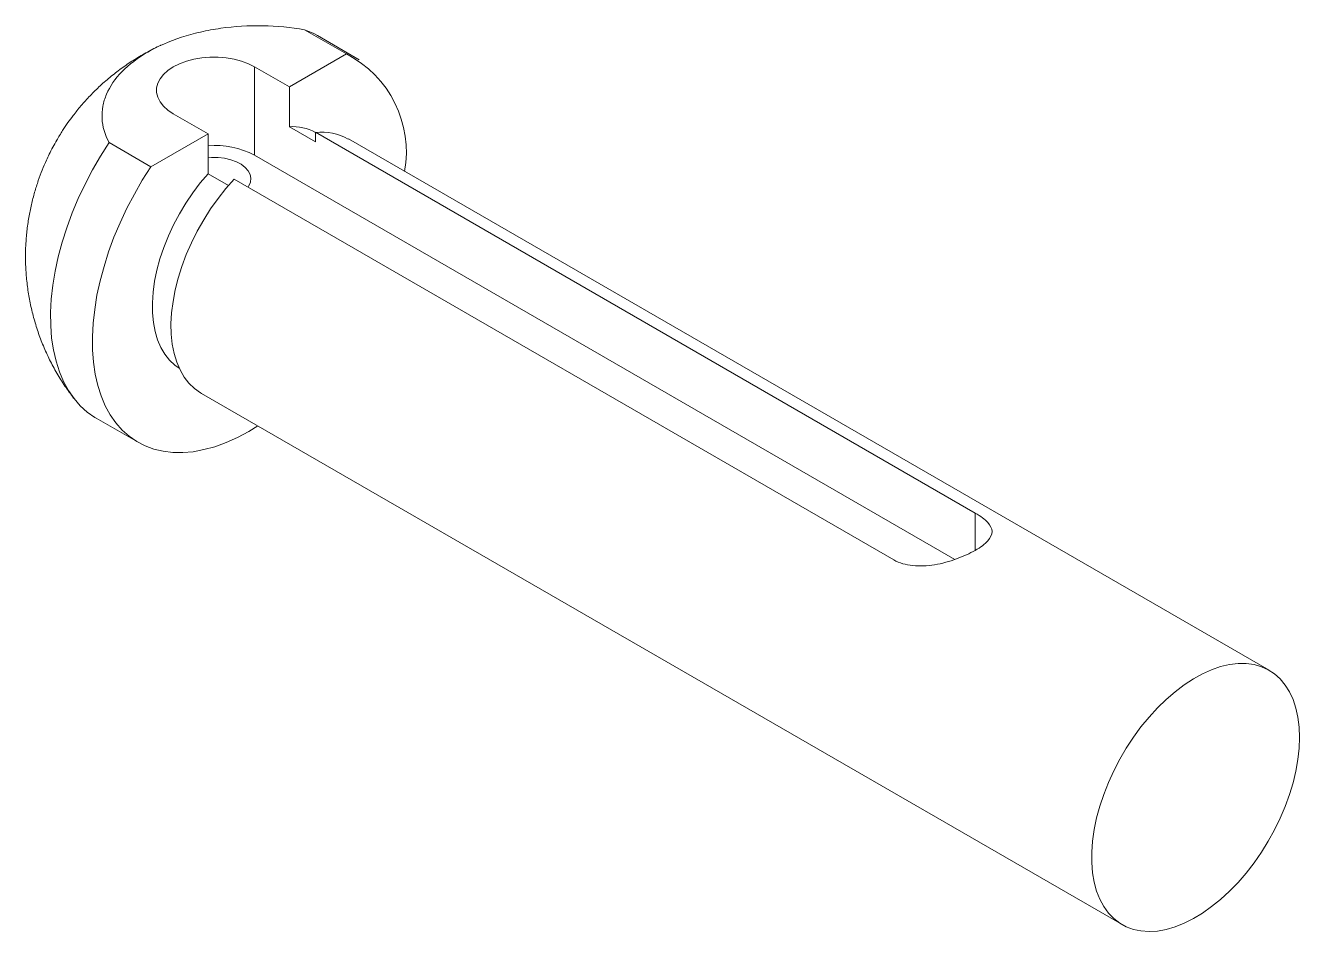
# Model space of a CAD drawing. Header units: inches. Extents: x -0.99 to 0.09, y -0.11 to 0.65.
import ezdxf

# ---------------------------------------------------------------- set-up
doc = ezdxf.new("R2010")
doc.units = ezdxf.units.IN
doc.header["$MEASUREMENT"] = 0

msp = doc.modelspace()

# ---------------------------------------------------------------- linework, layer by layer
at = {"color": 7, "linetype": 'Continuous', "lineweight": 15}
for p, q in [((-0.7165, 0.6277), (-0.7519, 0.6481)), ((-0.7058, 0.6228), (-0.7411, 0.6432)), ((-0.7165, 0.6277), (-0.7647, 0.5999)), ((-0.7941, 0.5421), (-0.7941, 0.6168)), ((-0.7647, 0.5999), (-0.7941, 0.6168)), ((-0.7647, 0.5999), (-0.7647, 0.5662)), ((-0.8627, 0.5772), (-0.8333, 0.5603)), ((-0.8333, 0.5603), (-0.8815, 0.5325)), ((-0.8333, 0.5266), (-0.8333, 0.5603)), ((-0.7426, 0.5535), (-0.7647, 0.5662)), ((-0.186, 0.2401), (-0.7426, 0.5615)), ((-0.7426, 0.5615), (-0.7426, 0.5535)), ((-0.9169, 0.5529), (-0.8815, 0.5325)), ((0.062, 0.1074), (-0.7149, 0.5559)), ((-0.2031, 0.2009), (-0.7941, 0.5421)), ((-0.8333, 0.5266), (-0.816, 0.5166)), ((-0.8112, 0.5219), (-0.2546, 0.2005)), ((-0.8389, 0.3411), (-0.062, -0.1074)), ((-0.9276, 0.3202), (-0.8923, 0.2998))]:
    msp.add_line(p, q, dxfattribs=at)
at = {"color": 8, "linetype": 'Continuous', "lineweight": 15}
msp.add_line((-0.186, 0.2087), (-0.186, 0.2401), dxfattribs=at)
at = {"color": 7, "linetype": 'Continuous', "lineweight": 15, "flags": 128}
for points in [[(-0.7411, 0.6432), (-0.7446, 0.6451), (-0.7519, 0.6481)], [(-0.7941, 0.6168), (-0.7993, 0.6194), (-0.8051, 0.6216), (-0.8114, 0.6233), (-0.8181, 0.6244), (-0.8249, 0.6249), (-0.8318, 0.6249), (-0.8387, 0.6244), (-0.8453, 0.6233), (-0.8516, 0.6216), (-0.8574, 0.6194), (-0.8627, 0.6168), (-0.8672, 0.6138), (-0.8709, 0.6104), (-0.8738, 0.6068), (-0.8758, 0.603), (-0.8768, 0.599), (-0.8768, 0.595), (-0.8758, 0.5911), (-0.8738, 0.5872), (-0.8709, 0.5836), (-0.8672, 0.5802), (-0.8627, 0.5772)], [(-0.9169, 0.5529), (-0.9241, 0.5415), (-0.9309, 0.5298), (-0.9371, 0.5178), (-0.9429, 0.5057), (-0.948, 0.4934), (-0.9526, 0.481), (-0.9565, 0.4687), (-0.9598, 0.4564), (-0.9624, 0.4443), (-0.9644, 0.4324), (-0.9656, 0.4207), (-0.9662, 0.4093), (-0.9661, 0.3984), (-0.9653, 0.3878), (-0.9638, 0.3778), (-0.9616, 0.3683), (-0.9588, 0.3594), (-0.9553, 0.3511), (-0.9512, 0.3435), (-0.9464, 0.3367), (-0.9411, 0.3306), (-0.9352, 0.3253), (-0.9288, 0.3208), (-0.9276, 0.3202)], [(-0.8333, 0.5401), (-0.8305, 0.5403), (-0.8249, 0.5402), (-0.8194, 0.5396), (-0.8142, 0.5384), (-0.8094, 0.5367), (-0.8053, 0.5345), (-0.8019, 0.5319), (-0.7994, 0.529), (-0.7978, 0.5259), (-0.7971, 0.5227), (-0.7975, 0.5195), (-0.7989, 0.5163), (-0.7996, 0.5152)], [(-0.8815, 0.5325), (-0.8888, 0.5211), (-0.8955, 0.5094), (-0.9018, 0.4974), (-0.9075, 0.4852), (-0.9127, 0.473), (-0.9172, 0.4606), (-0.9211, 0.4483), (-0.9244, 0.436), (-0.9271, 0.4239), (-0.929, 0.412), (-0.9303, 0.4003), (-0.9309, 0.3889), (-0.9308, 0.3779), (-0.93, 0.3674), (-0.9285, 0.3574), (-0.9263, 0.3479), (-0.9234, 0.339), (-0.92, 0.3307), (-0.9158, 0.3231), (-0.9111, 0.3163), (-0.9057, 0.3102), (-0.8998, 0.3049), (-0.8934, 0.3004), (-0.8865, 0.2968), (-0.8791, 0.2941), (-0.8713, 0.2922), (-0.8631, 0.2912), (-0.8546, 0.2911), (-0.8458, 0.2919), (-0.8368, 0.2936), (-0.8275, 0.2961), (-0.8181, 0.2996), (-0.8086, 0.3039), (-0.799, 0.309), (-0.7914, 0.3137)], [(-0.8576, 0.3623), (-0.8613, 0.3649), (-0.8658, 0.3691), (-0.8698, 0.3741), (-0.8731, 0.3798), (-0.8759, 0.3863), (-0.878, 0.3933), (-0.8794, 0.4009), (-0.8802, 0.409), (-0.8803, 0.4176), (-0.8797, 0.4265), (-0.8784, 0.4358), (-0.8765, 0.4452), (-0.8739, 0.4548), (-0.8707, 0.4644), (-0.8668, 0.474), (-0.8624, 0.4835), (-0.8575, 0.4928), (-0.8521, 0.5018), (-0.8462, 0.5105), (-0.8399, 0.5188), (-0.8333, 0.5266)], [(-0.8389, 0.3411), (-0.8396, 0.3415), (-0.8447, 0.3452), (-0.8494, 0.3496), (-0.8534, 0.3549), (-0.8569, 0.3609), (-0.8598, 0.3675), (-0.862, 0.3748), (-0.8635, 0.3827), (-0.8644, 0.3911), (-0.8646, 0.3999), (-0.8641, 0.4091), (-0.8629, 0.4187), (-0.8611, 0.4284), (-0.8586, 0.4383), (-0.8554, 0.4483), (-0.8517, 0.4583), (-0.8473, 0.4682), (-0.8424, 0.478), (-0.837, 0.4875), (-0.8312, 0.4968), (-0.8249, 0.5056), (-0.8182, 0.514), (-0.8112, 0.5219)], [(0.0877, 0.0506), (0.0873, 0.0594), (0.0863, 0.0677), (0.0846, 0.0754), (0.0822, 0.0826), (0.0792, 0.0891), (0.0756, 0.0949), (0.0714, 0.1), (0.0666, 0.1043), (0.0613, 0.1078), (0.0555, 0.1104), (0.0493, 0.1122), (0.0427, 0.1131), (0.0358, 0.1131), (0.0286, 0.1122), (0.0211, 0.1105), (0.0135, 0.1078), (0.0058, 0.1044), (-0.0019, 0.1001), (-0.0097, 0.095), (-0.0173, 0.0892), (-0.0249, 0.0827), (-0.0322, 0.0756), (-0.0393, 0.0678), (-0.0461, 0.0596), (-0.0525, 0.0508), (-0.0585, 0.0417), (-0.064, 0.0322), (-0.0691, 0.0225), (-0.0736, 0.0126), (-0.0775, 0.0026), (-0.0808, -0.0074), (-0.0835, -0.0173), (-0.0855, -0.0272), (-0.0869, -0.0368), (-0.0876, -0.0461), (-0.0876, -0.055), (-0.0869, -0.0636), (-0.0855, -0.0716), (-0.0835, -0.0791), (-0.0808, -0.0859), (-0.0775, -0.0921), (-0.0736, -0.0976), (-0.0691, -0.1022), (-0.064, -0.1061), (-0.0585, -0.1092), (-0.0525, -0.1114), (-0.0461, -0.1127), (-0.0393, -0.1132), (-0.0322, -0.1128), (-0.0249, -0.1115), (-0.0173, -0.1093), (-0.0097, -0.1062), (-0.0019, -0.1023), (0.0058, -0.0977), (0.0135, -0.0922), (0.0211, -0.0861), (0.0286, -0.0792), (0.0358, -0.0718), (0.0427, -0.0638), (0.0493, -0.0552), (0.0555, -0.0463), (0.0613, -0.037), (0.0666, -0.0274), (0.0714, -0.0176), (0.0756, -0.0076), (0.0792, 0.0024), (0.0822, 0.0124), (0.0846, 0.0223), (0.0863, 0.032), (0.0873, 0.0415), (0.0877, 0.0506)]]:
    msp.add_lwpolyline(points, dxfattribs=at)
at = {"color": 7, "linetype": 'Continuous', "lineweight": 15}
for centre, radius, start, end in [((-0.7592, 0.5448), 0.0932, 349.9129, 62.7802), ((-0.7623, 0.5237), 0.0426, 62.5208, 93.3053), ((-0.7375, 0.5156), 0.0461, 60.7555, 96.4148), ((-0.828, 0.4767), 0.0737, 62.6293, 94.1745)]:
    msp.add_arc(centre, radius, start, end, dxfattribs=at)
for points, knots in [([(-0.9169, 0.5529), (-0.9205, 0.5595), (-0.9224, 0.5663), (-0.9229, 0.5766), (-0.9227, 0.5801), (-0.9215, 0.5869), (-0.9204, 0.5903), (-0.9162, 0.6003), (-0.9117, 0.6068), (-0.9, 0.6188), (-0.8927, 0.6243), (-0.8757, 0.6342), (-0.8662, 0.6383), (-0.8506, 0.6434), (-0.8452, 0.6449), (-0.8341, 0.6474), (-0.8284, 0.6485), (-0.8111, 0.651), (-0.799, 0.6517), (-0.7753, 0.6513), (-0.7634, 0.6502), (-0.7519, 0.6481)], [0, 0, 0, 0, 0.125, 0.125, 0.1875, 0.1875, 0.25, 0.25, 0.375, 0.375, 0.5, 0.5, 0.625, 0.625, 0.6875, 0.6875, 0.75, 0.75, 0.875, 0.875, 1, 1, 1, 1]), ([(-0.8729, 0.6351), (-0.873, 0.635), (-0.877, 0.6333), (-0.8845, 0.6294), (-0.8952, 0.6232), (-0.9054, 0.6164), (-0.9151, 0.6089), (-0.9243, 0.601), (-0.9328, 0.5926), (-0.9404, 0.5842), (-0.9466, 0.5765), (-0.9517, 0.5695), (-0.9564, 0.5626), (-0.9594, 0.5576), (-0.961, 0.5548)], [0, 0, 0, 0, 0.00488, 0.106841, 0.208654, 0.310216, 0.411363, 0.511767, 0.610713, 0.706292, 0.793276, 0.854166, 0.920524, 1, 1, 1, 1]), ([(-0.961, 0.5548), (-0.9632, 0.5509), (-0.9663, 0.5454), (-0.9702, 0.5369), (-0.9734, 0.5296), (-0.9767, 0.5205), (-0.9798, 0.5108), (-0.9825, 0.5004), (-0.9847, 0.4895), (-0.9863, 0.478), (-0.9872, 0.4663), (-0.9875, 0.4542), (-0.9869, 0.442), (-0.9856, 0.4297), (-0.9835, 0.4174), (-0.9806, 0.4052), (-0.9769, 0.393), (-0.9724, 0.3811), (-0.9671, 0.3694), (-0.961, 0.3581), (-0.9543, 0.3473), (-0.9492, 0.3405), (-0.9468, 0.3371)], [0, 0, 0, 0, 0.057952, 0.08159, 0.120938, 0.162064, 0.206448, 0.253076, 0.30152, 0.351424, 0.402514, 0.454572, 0.507421, 0.560918, 0.614946, 0.66941, 0.724234, 0.779356, 0.834726, 0.890305, 0.946061, 1, 1, 1, 1]), ([(-0.2546, 0.2005), (-0.25, 0.1979), (-0.2446, 0.1963), (-0.2328, 0.1951), (-0.2265, 0.1954), (-0.214, 0.1975), (-0.2077, 0.1992), (-0.196, 0.2035), (-0.1905, 0.206), (-0.1837, 0.2099), (-0.1817, 0.2112), (-0.1781, 0.2139), (-0.1766, 0.2152), (-0.173, 0.2193), (-0.1718, 0.2219), (-0.1718, 0.227), (-0.173, 0.2296), (-0.1778, 0.2348), (-0.1814, 0.2375), (-0.186, 0.2401)], [0, 0, 0, 0, 0.125, 0.125, 0.25, 0.25, 0.375, 0.375, 0.5, 0.5, 0.5625, 0.5625, 0.625, 0.625, 0.75, 0.75, 0.875, 0.875, 1, 1, 1, 1])]:
    msp.add_open_spline(points, degree=3, knots=knots, dxfattribs=at)

doc.saveas('drawing.dxf')
